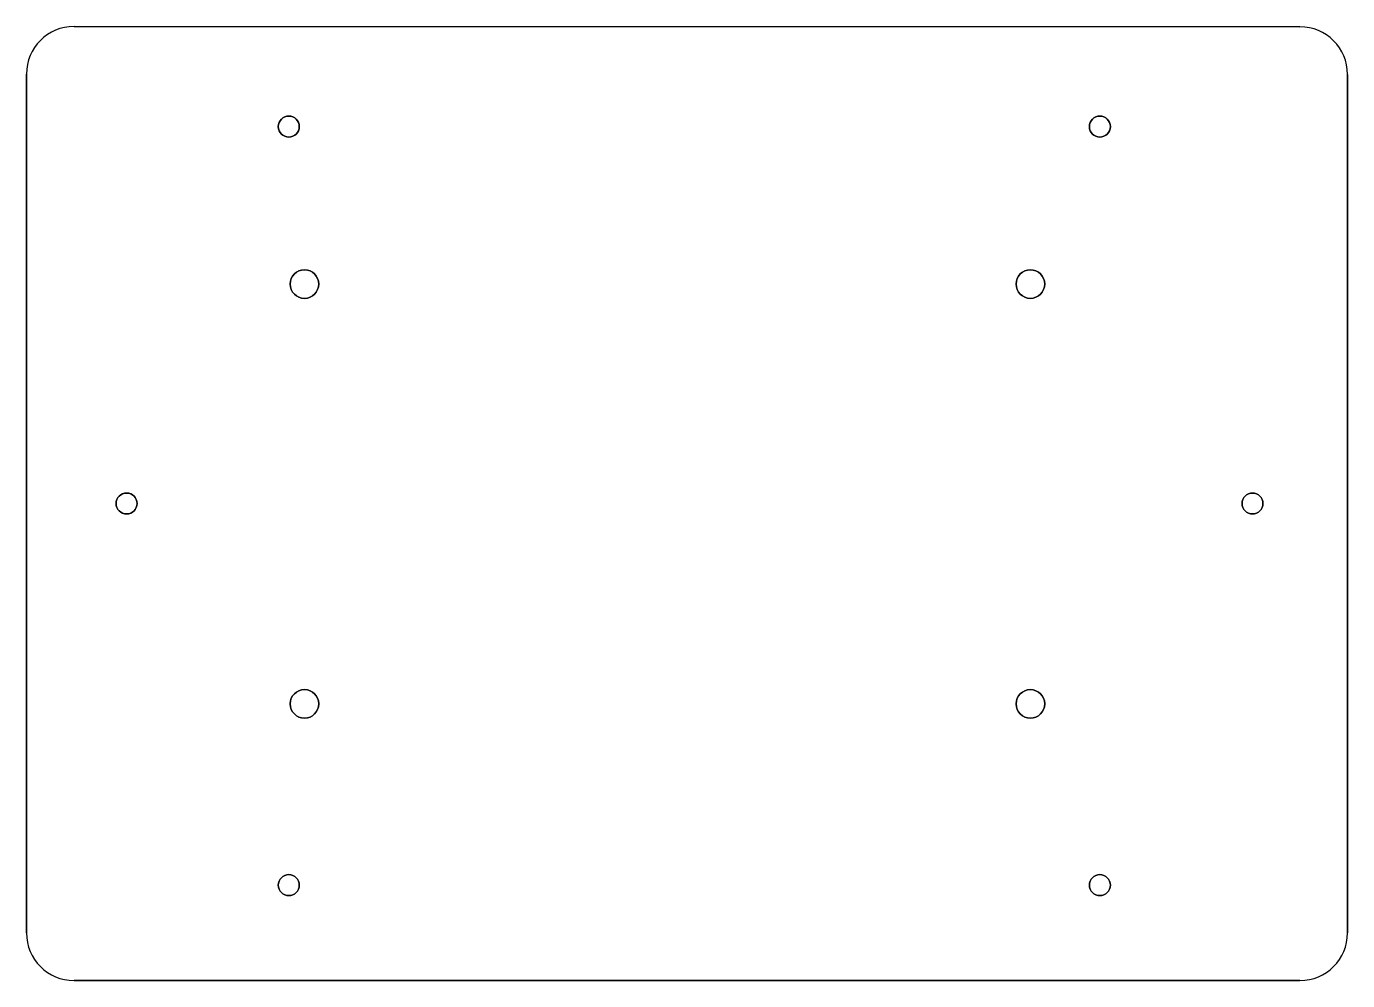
# Model space of a CAD drawing. Extents: x 80 to 218, y -150 to -50.
import ezdxf

# ---------------------------------------------------------------- set-up
doc = ezdxf.new("R2010")
doc.units = 0
doc.layers.add('body_0', color=7, linetype='CONTINUOUS')

msp = doc.modelspace()

# ---------------------------------------------------------------- linework, layer by layer
at = {"layer": 'body_0'}
for p, q in [((85, -50), (85, -50, 3)), ((85, -50), (213.464466, -50.035534)), ((213.464466, -50.035534, 3), (85, -50, 3)), ((213.464466, -50.035534), (213.464466, -50.035534, 3)), ((80, -145), (80, -55)), ((80, -55, 3), (80, -145, 3)), ((80, -55), (80, -55, 3)), ((218.464466, -55.035534), (218.464466, -145)), ((218.464466, -55.035534), (218.464466, -55.035534, 3)), ((218.464466, -145, 3), (218.464466, -55.035534, 3)), ((106.4, -60.5, 3), (106.4, -60.5)), ((191.4, -60.5, 3), (191.4, -60.5)), ((107.64, -77, 3), (107.64, -77)), ((183.72, -77, 3), (183.72, -77)), ((89.4, -100, 3), (89.4, -100)), ((207.4, -100, 3), (207.4, -100)), ((107.64, -121, 3), (107.64, -121)), ((183.72, -121, 3), (183.72, -121)), ((106.4, -140, 3), (106.4, -140)), ((191.4, -140, 3), (191.4, -140)), ((80, -145), (80, -145, 3)), ((218.464466, -145), (218.464466, -145, 3)), ((213.464466, -150), (85, -150)), ((85, -150, 3), (213.464466, -150, 3)), ((85, -150), (85, -150, 3)), ((213.464466, -150), (213.464466, -150, 3))]:
    msp.add_line(p, q, dxfattribs=at)
for centre, major_axis, end_param in [((85, -55), (0, 5), 1.570796), ((85, -55, 3), (0, 5), 1.570796), ((213.464466, -55.035534), (5, 0), 1.570796), ((213.464466, -55.035534, 3), (5, 0), 1.570796), ((107.5, -60.5), (1.1, 0), 6.283185), ((192.5, -60.5), (1.1, 0), 6.283185), ((109.14, -77), (1.5, 0), 6.283185), ((185.22, -77), (1.5, 0), 6.283185), ((90.5, -100), (1.1, 0), 6.283185), ((208.5, -100), (1.1, 0), 6.283185), ((109.14, -121), (1.5, 0), 6.283185), ((185.22, -121), (1.5, 0), 6.283185), ((107.5, -140), (1.1, 0), 6.283185), ((192.5, -140), (1.1, 0), 6.283185), ((85, -145), (-5, 0), 1.570796), ((85, -145, 3), (-5, 0), 1.570796), ((213.464466, -145), (0, -5), 1.570796), ((213.464466, -145, 3), (0, -5), 1.570796)]:
    msp.add_ellipse(centre, major_axis=major_axis, ratio=1, start_param=0, end_param=end_param, dxfattribs=at)
at = {"layer": 'body_0', "extrusion": (0, 0, -1)}
for centre, major_axis in [((107.5, -60.5, 3), (1.1, 0)), ((192.5, -60.5, 3), (1.1, 0)), ((109.14, -77, 3), (1.5, 0)), ((185.22, -77, 3), (1.5, 0)), ((90.5, -100, 3), (1.1, 0)), ((208.5, -100, 3), (1.1, 0)), ((109.14, -121, 3), (1.5, 0)), ((185.22, -121, 3), (1.5, 0)), ((107.5, -140, 3), (1.1, 0)), ((192.5, -140, 3), (1.1, 0))]:
    msp.add_ellipse(centre, major_axis=major_axis, ratio=1, start_param=0, end_param=6.283185, dxfattribs=at)

doc.saveas('drawing.dxf')
